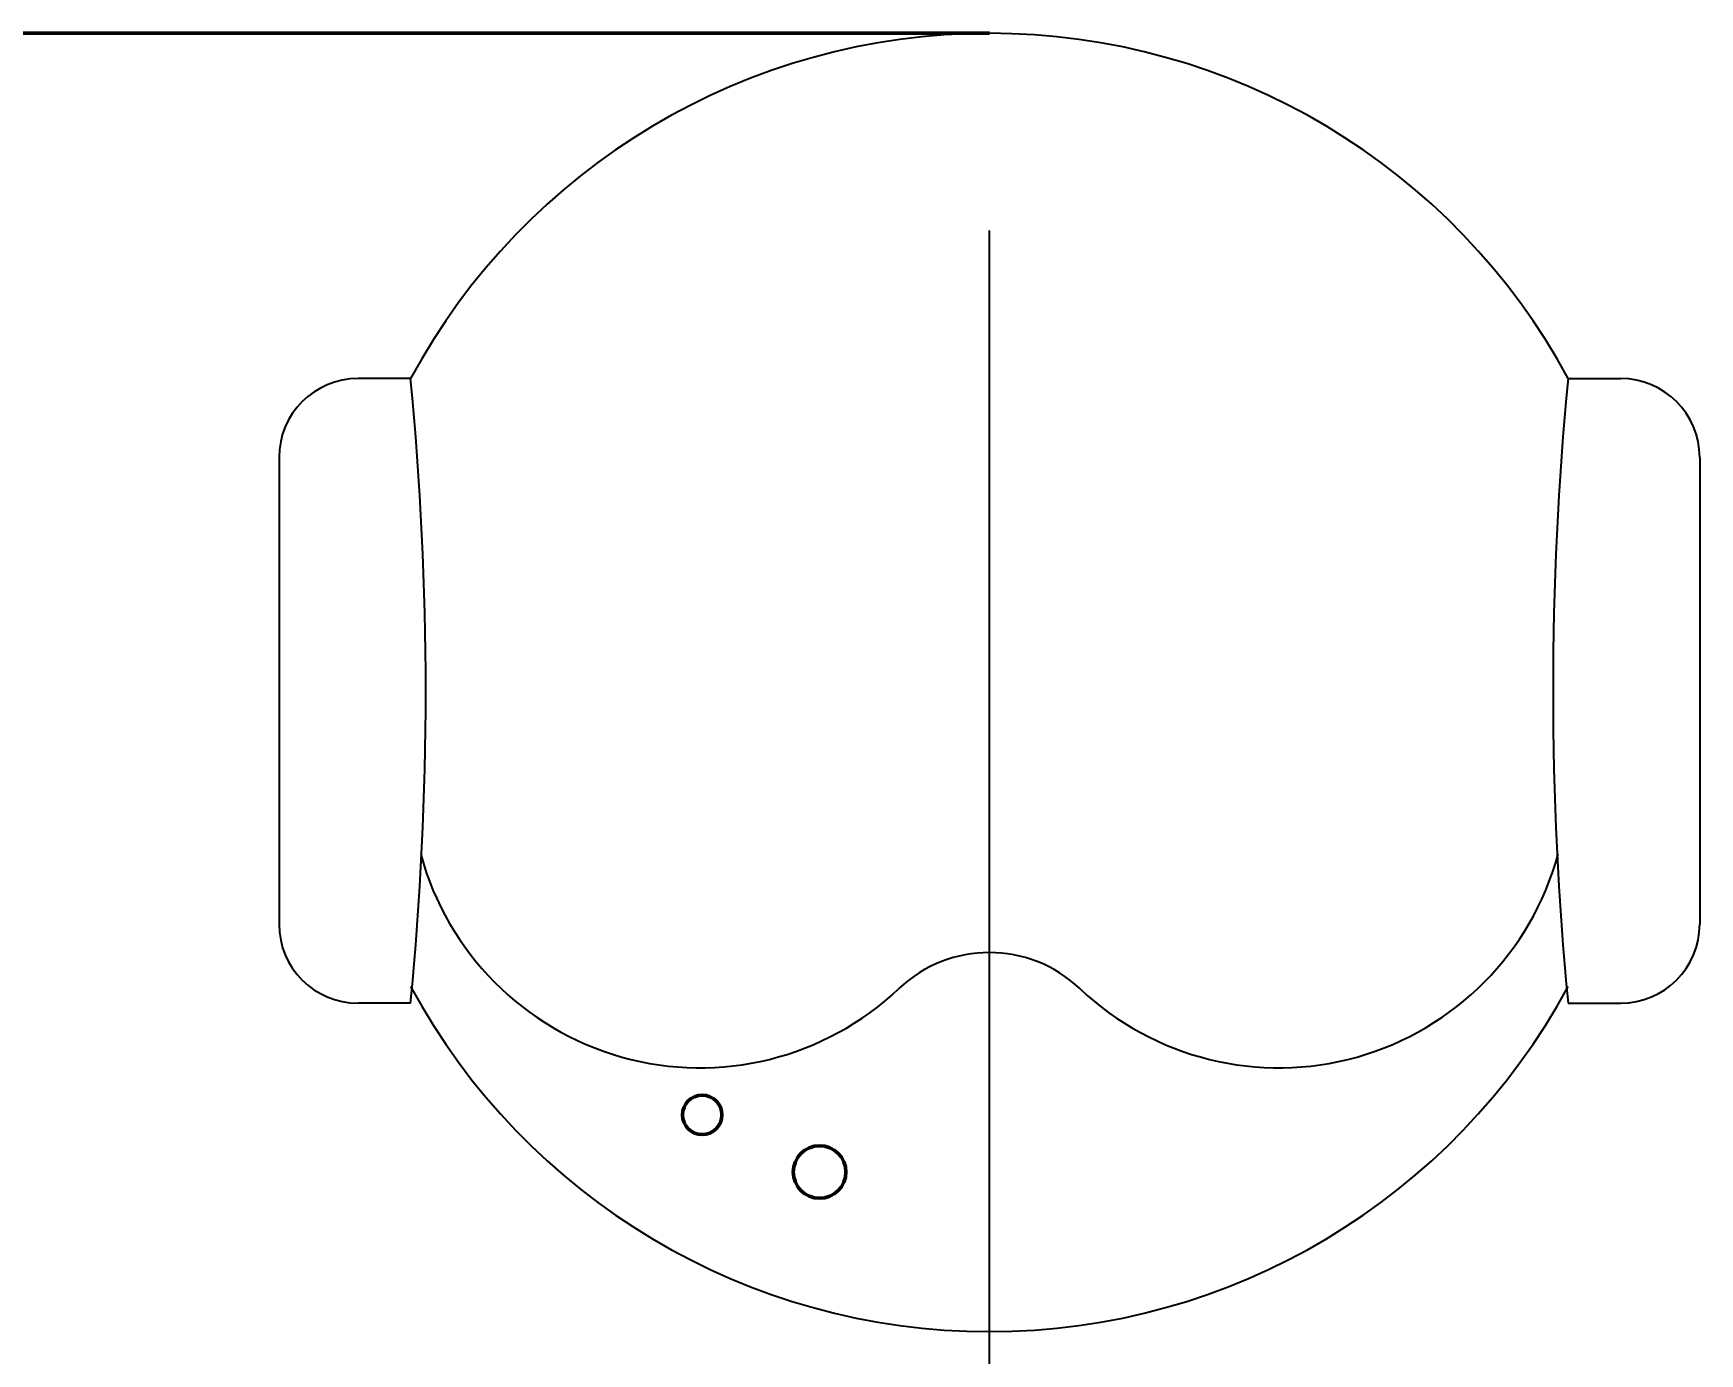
# Model space of a CAD drawing. Header units: millimetres. Extents: x 2045 to 5131, y -377 to 2192.
# Drawn here: x 3074.2 to 3200.9, y 1676.3 to 1776.7 of the extents above; entities that cross this region are included whole.
import ezdxf

# ---------------------------------------------------------------- set-up
doc = ezdxf.new("R2010")
doc.units = ezdxf.units.MM
for name, color, linetype, lineweight in [('AM_5', 3, 'Continuous', 25), ('Arm', 5, 'Continuous', 50), ('Neck', 5, 'Continuous', 50)]:
    doc.layers.add(name, color=color, linetype=linetype, lineweight=lineweight)
doc.layers.add('RX-28', color=7, linetype='Continuous')
doc.styles.get("Standard").update_dxf_attribs({"font": 'arial.ttf'})
doc.dimstyles.new('ISO-25$0', dxfattribs={"dimtxt": 2.5, "dimasz": 2.5, "dimexe": 1.25, "dimexo": 0.625, "dimtad": 1, "dimtxsty": 'Standard', "dimcen": 2.5, "dimadec": 0, "dimazin": 0, "dimtfac": 1, "dimtmove": 0, "dimatfit": 3, "dimfxl": 1, "dimarcsym": 0})

# ---------------------------------------------------------------- blocks, each defined once
blk = doc.blocks.new('*D15')
at = {"layer": 'AM_5', "color": 0, "lineweight": -2, "transparency": 16777216}
for p, q in [((3146.23, 1776.71), (2818.61, 1776.71)), ((2819.86, 1774.21), (2819.86, 1264.21)), ((3146.23, 1261.71), (2818.61, 1261.71))]:
    blk.add_line(p, q, dxfattribs=at)
at = {"layer": 'AM_5', "color": 0, "transparency": 16777216}
for points in [[(2819.44, 1774.21), (2820.27, 1774.21), (2819.86, 1776.71)], [(2819.44, 1264.21), (2820.27, 1264.21), (2819.86, 1261.71)]]:
    blk.add_solid(points, dxfattribs=at)
at = {"layer": 'Defpoints', "color": 0, "transparency": 16777216}
for p in [(3146.85, 1776.71), (2819.86, 1261.71), (3146.85, 1261.71)]:
    blk.add_point(p, dxfattribs=at)
at = {"layer": 'AM_5', "color": 0, "transparency": 16777216, "insert": (2817.95, 1519.21), "char_height": 2.5, "attachment_point": 5, "rotation": 90}
blk.add_mtext('515', dxfattribs=at)

msp = doc.modelspace()

# ---------------------------------------------------------------- linework, layer by layer
msp.add_line((3146.853, 1261.713), (3146.853, 1761.713))
at = {"layer": 'Arm', "color": 1}
for centre, radius in [((3125.019, 1694.47), 1.5), ((3133.944, 1690.126), 2)]:
    msp.add_circle(centre, radius, dxfattribs=at)
at = {"layer": 'Neck'}
msp.add_line((3146.853, 1776.713), (2524.466, 1776.713), dxfattribs=at)
at = {"layer": 'RX-28', "color": 1}
for p, q in [((3102.853, 1750.462), (3098.853, 1750.462)), ((3190.853, 1750.462), (3194.853, 1750.462)), ((3092.853, 1744.462), (3092.853, 1708.964)), ((3200.853, 1744.462), (3200.853, 1708.964)), ((3102.853, 1702.964), (3098.853, 1702.964)), ((3190.853, 1702.964), (3194.853, 1702.964))]:
    msp.add_line(p, q, dxfattribs=at)
for centre, radius, start, end in [((3146.853, 1726.713), 50, 28.35764, 151.64236), ((3098.853, 1744.462), 6, 90, 180), ((2858.107, 1726.713), 245.896, 354.45772, 5.54228), ((3435.599, 1726.713), 245.896, 174.45772, 185.54228), ((3194.853, 1744.462), 6, 0, 90), ((3124.853, 1720.05), 22, 195.18127, 313.43254), ((3168.853, 1720.05), 22, 226.56746, 344.81873), ((3098.853, 1708.964), 6, 180, 270), ((3194.853, 1708.964), 6, 270, 0), ((3146.853, 1696.812), 10, 46.56746, 133.43254), ((3146.853, 1727.985), 50, 208.35764, 331.64236)]:
    msp.add_arc(centre, radius, start, end, dxfattribs=at)

# ---------------------------------------------------------------- dimensions: what is measured, and where the dimension line sits
at = {"layer": 'AM_5'}
dim = msp.add_linear_dim(base=(2819.856, 1261.713), p1=(3146.853, 1776.713), p2=(3146.853, 1261.713), angle=90, dimstyle='ISO-25$0', dxfattribs=at)
dim.commit()
dim.dimension.update_dxf_attribs({"geometry": '*D15', "text_midpoint": (2817.955, 1519.213)})

doc.saveas('drawing.dxf')
